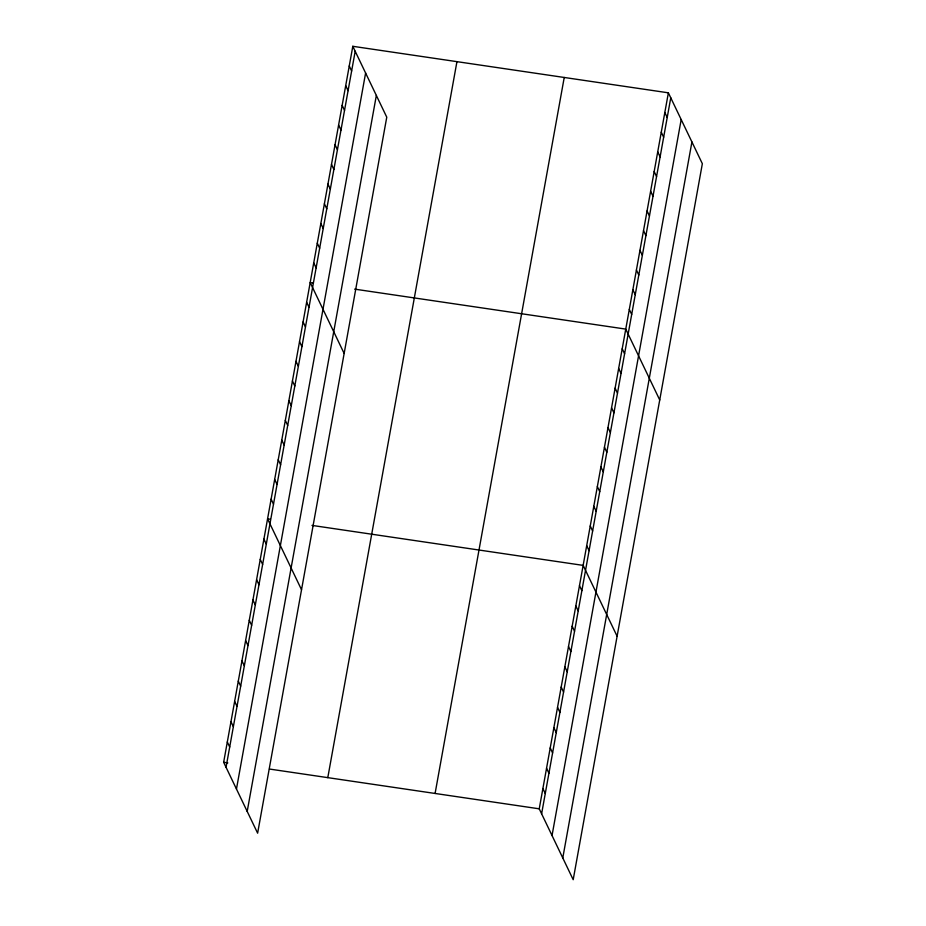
<?xml version="1.0" encoding="UTF-8"?>
<svg xmlns="http://www.w3.org/2000/svg" width="926" height="926" viewBox="0 0 926 926"><rect width="100%" height="100%" fill="white"/><g stroke="black" fill="none" stroke-linecap="round" stroke-linejoin="round"><path stroke-width="1.39" d="M352.806 46.3L386.767 117.185L257.625 833.18L223.652 762.295L352.806 46.3L668.375 92.82L702.348 163.705L573.194 879.7L539.233 808.815L668.375 92.82M226.048 767.272L355.19 51.277M236.466 789.021L365.608 73.027M247.196 811.431L376.35 95.436M327.792 777.643L456.946 61.648M435.093 793.466L564.235 77.471M541.617 813.792L670.771 97.797M552.035 835.541L681.189 119.547M562.776 857.951L691.919 141.956M312.965 282.986L310.187 282.58L344.148 353.466M354.623 289.132L625.756 329.1L659.729 399.986M270.346 519.266L267.568 518.849L301.529 589.746M312.004 525.401L583.149 565.381L617.11 636.266M223.652 762.295L227.819 762.908M269.478 769.043L539.233 808.815M664.833 112.509L667.218 117.498M661.28 132.198L663.664 137.187M657.726 151.887L660.111 156.876M654.173 171.576L656.557 176.565M650.619 191.265L653.004 196.254M647.066 210.954L649.462 215.943M643.524 230.655L645.908 235.632M639.97 250.344L642.355 255.321M636.417 270.033L638.801 275.01M632.863 289.722L635.248 294.7M629.31 309.411L631.694 314.389M622.214 348.789L624.599 353.767M618.661 368.479L621.045 373.456M615.107 388.168L617.492 393.145M611.554 407.857L613.938 412.834M608 427.546L610.396 432.535M604.447 447.235L606.843 452.224M600.905 466.924L603.289 471.913M597.351 486.613L599.735 491.602M593.798 506.302L596.182 511.291M590.244 525.991L592.628 530.98M586.69 545.692L589.086 550.669M349.252 65.989L351.637 70.966M345.699 85.678L348.083 90.655M579.479 585.66L581.875 590.649M342.145 105.367L344.541 110.356M575.822 605.951L578.206 610.928M338.603 125.056L340.988 130.045M572.164 626.231L574.548 631.219M335.05 144.745L337.434 149.734M568.506 646.522L570.891 651.499M331.496 164.434L333.881 169.423M564.848 666.813L567.233 671.79M327.943 184.124L330.327 189.112M561.191 687.092L563.575 692.081M324.389 203.813L326.774 208.801M557.533 707.383L559.917 712.36M320.836 223.513L323.232 228.49M553.864 727.662L556.26 732.651M317.294 243.202L319.678 248.18M550.206 747.953L552.602 752.931M313.74 262.891L316.125 267.869M546.548 768.244L548.933 773.222M542.891 788.524L545.275 793.513M306.633 302.27L309.018 307.247M303.08 321.959L305.464 326.936M299.526 341.648L301.922 346.625M295.984 361.337L298.369 366.314M292.431 381.026L294.815 386.003M288.877 400.715L291.262 405.692M285.324 420.404L287.708 425.381M281.77 440.093L284.155 445.082M278.217 459.782L280.613 464.771M274.675 479.471L277.059 484.46M271.121 499.16L273.506 504.149M263.91 539.14L266.294 544.118M260.252 559.431L262.637 564.409M256.595 579.711L258.979 584.7M252.925 600.002L255.321 604.979M249.268 620.281L251.652 625.27M245.61 640.572L247.994 645.549M241.952 660.863L244.337 665.84M238.295 681.142L240.679 686.131M234.637 701.433L237.021 706.411M230.979 721.724L233.364 726.702M227.31 742.004L229.706 746.981"/></g></svg>
